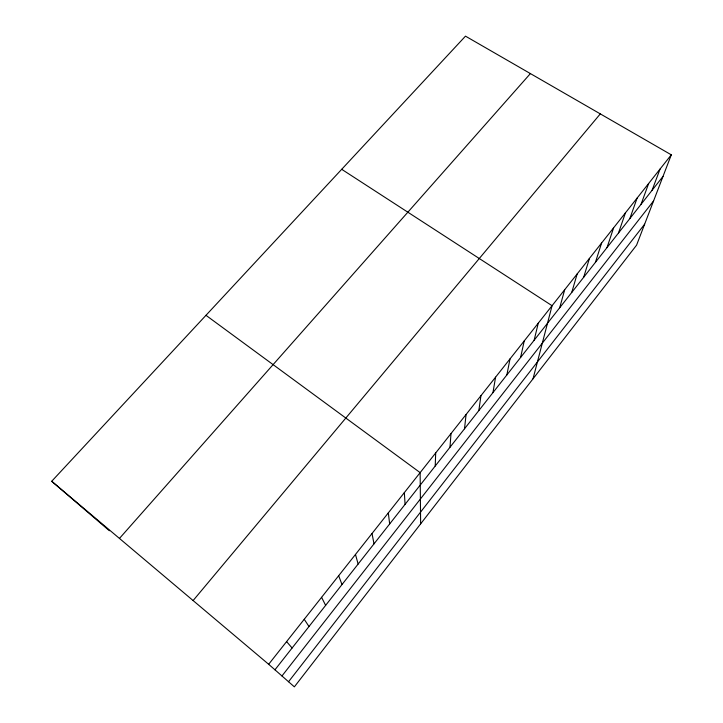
<?xml version="1.0" encoding="UTF-8"?>
<svg xmlns="http://www.w3.org/2000/svg" width="723" height="723" viewBox="0 0 723 723"><rect width="100%" height="100%" fill="white"/><g stroke="black" fill="none" stroke-linecap="round" stroke-linejoin="round"><path stroke-width="1.08" d="M435.219 466.028L435.689 452.959M449.968 447.275L451.007 433.574M464.5 428.793L466.091 414.487M478.825 410.583L480.949 395.68M492.95 392.625L495.589 377.153M506.868 374.921L510.022 358.897M520.596 357.469L524.238 340.913M534.134 340.253L538.255 323.181M533.023 378.816L552.065 305.702L341.699 169.309M559.701 307.754L564.699 289.715M571.757 292.417L577.162 273.945M583.669 277.28L589.462 258.373M595.427 262.322L601.608 243.009M607.04 247.564L613.601 227.844M618.508 232.978L625.431 212.869M629.841 218.572L637.117 198.084M641.03 204.347L648.658 183.488M652.083 190.285L660.045 169.074M671.296 154.83L636.583 245.142L294.36 686.85L268.667 664.292L51.704 481.274L465.485 36.15L671.296 154.83L268.667 664.292M288.54 681.744L644.636 224.193M281.97 675.969L653.592 200.895M274.948 669.805L663.009 176.403M193.113 600.56L600.298 113.891M119.458 538.427L530.393 73.583M205.974 315.318L420.135 472.634L420.632 523.877M51.704 481.274L109.372 530.745M286.597 641.608L292.101 647.989M304.238 619.286L308.992 626.516M321.59 597.325L325.63 605.368M338.671 575.716L341.997 584.555M355.481 554.451L358.129 564.048M372.02 533.511L374.008 543.85M388.314 512.905L389.661 523.958M404.347 492.616L405.07 504.356"/></g></svg>
